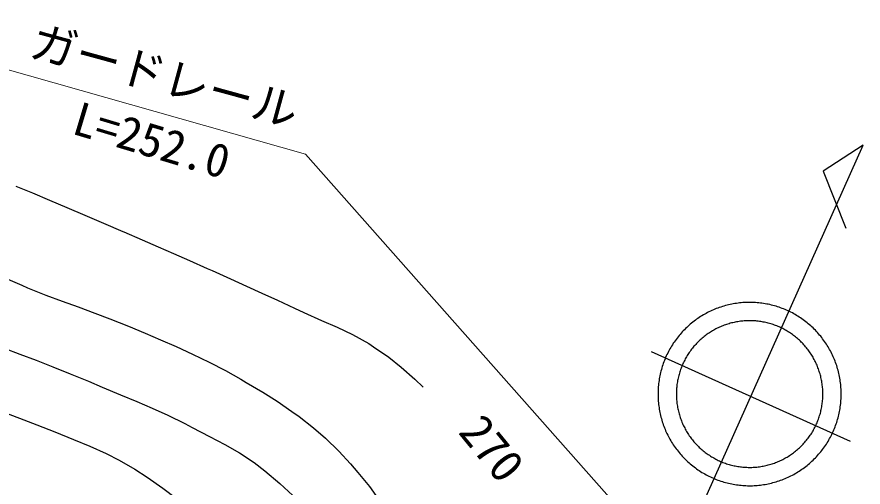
# Model space of a CAD drawing. Units: millimetres, scale not verified. Extents: x 40000 to 680000, y 20000 to 380000.
# Drawn here: x 248954 to 295150, y 319171 to 344817 of the extents above; entities that cross this region are included whole.
import ezdxf
from ezdxf.enums import TextEntityAlignment as Align

# ---------------------------------------------------------------- set-up
doc = ezdxf.new("R2010")
doc.units = ezdxf.units.MM
doc.header["$LTSCALE"] = 1000
doc.layers.add('M-BGD', color=7, linetype='Continuous', lineweight=25)
doc.layers.add('M-STR-HTXT', color=7, linetype='Continuous', lineweight=13)
doc.styles.add('ＭＳ ゴシック', font='')
doc.styles.get('ＭＳ ゴシック').set_extended_font_data('MS Gothic')

msp = doc.modelspace()

# ---------------------------------------------------------------- linework, layer by layer
at = {"layer": 'M-BGD'}
for p, q in [((284972, 315082), (295150, 337826)), ((295150, 337826), (292979, 336412)), ((292979, 336412), (294203, 333300)), ((283581, 326566), (294437, 321668))]:
    msp.add_line(p, q, dxfattribs=at)
for points in [[(248888, 335593), (249796, 335218), (250726, 334830), (251681, 334429), (252665, 334011), (253681, 333575), (254732, 333118), (254788, 333093), (255784, 332658), (256668, 332272), (257509, 331905), (258375, 331525), (259332, 331102), (259614, 330976), (260609, 330533), (261494, 330135), (262331, 329755), (263181, 329362), (264106, 328928), (264610, 328690), (265580, 328255), (266444, 327887), (267277, 327497), (268158, 326997), (268420, 326828), (269251, 326252), (269934, 325713), (270673, 325052), (271129, 324626)], [(248195, 330614), (249222, 330177), (249539, 330045), (250540, 329645), (251433, 329311), (252296, 329000), (253208, 328666), (254026, 328352), (255043, 327946), (255947, 327573), (256795, 327208), (257639, 326830), (258534, 326414), (259445, 325981), (260347, 325522), (261177, 325053), (261477, 324880), (262381, 324346), (263160, 323848), (263964, 323296), (264356, 323018), (265141, 322410), (265795, 321832), (266531, 321124), (267161, 320436), (267573, 319970), (268195, 319199), (268674, 318530)], [(248256, 326752), (249118, 326423), (249998, 326085), (250908, 325729), (251858, 325349), (252859, 324939), (253603, 324626), (254606, 324208), (255500, 323838), (256344, 323479), (257198, 323090), (258121, 322632), (258514, 322425), (259465, 321931), (260308, 321496), (261104, 321045), (261913, 320504), (262493, 320054), (263312, 319360), (264010, 318717)], [(248185, 323282), (249102, 322934), (250048, 322569), (251028, 322183), (252047, 321771), (252926, 321409), (253831, 321007), (254534, 320647), (255392, 320153), (256058, 319716), (256924, 319113), (257662, 318552), (258407, 317950), (258937, 317514), (259667, 316861), (260038, 316498), (260731, 315787), (261308, 315144), (261945, 314388), (262408, 313789), (263003, 312971), (263467, 312250), (263943, 311436), (264440, 310572)]]:
    msp.add_lwpolyline(points, dxfattribs=at)
for points in [[(293955, 324245), (293955, 324333), (293952, 324420), (293948, 324507), (293943, 324595), (293936, 324682), (293928, 324769), (293918, 324856), (293906, 324943), (293893, 325029), (293879, 325116), (293863, 325202), (293845, 325287), (293826, 325373), (293806, 325458), (293784, 325543), (293761, 325627), (293736, 325711), (293709, 325794), (293681, 325877), (293652, 325960), (293621, 326042), (293589, 326123), (293556, 326204), (293521, 326284), (293484, 326364), (293447, 326443), (293407, 326521), (293367, 326598), (293325, 326675), (293282, 326751), (293237, 326827), (293191, 326901), (293144, 326975), (293096, 327048), (293046, 327120), (292995, 327191), (292943, 327261), (292890, 327331), (292835, 327399), (292779, 327466), (292722, 327533), (292664, 327598), (292605, 327663), (292545, 327726), (292483, 327788), (292421, 327849), (292357, 327910), (292292, 327969), (292227, 328026), (292160, 328083), (292092, 328139), (292024, 328193), (291954, 328246), (291884, 328298), (291812, 328348), (291740, 328398), (291667, 328446), (291593, 328493), (291518, 328538), (291443, 328582), (291366, 328625), (291289, 328667), (291212, 328707), (291133, 328746), (291054, 328783), (290974, 328819), (290894, 328854), (290813, 328887), (290732, 328919), (290649, 328949), (290567, 328978), (290484, 329006), (290400, 329032), (290316, 329056), (290232, 329079), (290147, 329101), (290062, 329121), (289976, 329140), (289891, 329157), (289804, 329172), (289718, 329187), (289631, 329199), (289545, 329210), (289458, 329220), (289371, 329228), (289283, 329234), (289196, 329239), (289108, 329243), (289021, 329245), (288933, 329245), (288846, 329244), (288758, 329241), (288671, 329237), (288584, 329231), (288497, 329224), (288409, 329215), (288323, 329205), (288236, 329193), (288149, 329180), (288063, 329165), (287977, 329148), (287892, 329131), (287806, 329111), (287721, 329090), (287637, 329068), (287552, 329044), (287469, 329019), (287385, 328992), (287302, 328964), (287220, 328934), (287138, 328903), (287057, 328871), (286976, 328837), (286896, 328801), (286817, 328765), (286738, 328727), (286660, 328687), (286583, 328646), (286506, 328604), (286430, 328561), (286355, 328516), (286281, 328469), (286207, 328422), (286134, 328373), (286063, 328323), (285992, 328272), (285922, 328220), (285853, 328166), (285784, 328111), (285717, 328055), (285651, 327998), (285586, 327939), (285522, 327880), (285459, 327819), (285397, 327757), (285336, 327694), (285276, 327631), (285217, 327566), (285160, 327500), (285103, 327433), (285048, 327365), (284994, 327296), (284941, 327226), (284890, 327156), (284839, 327084), (284790, 327012), (284743, 326938), (284696, 326864), (284651, 326789), (284607, 326713), (284565, 326637), (284523, 326560), (284484, 326482), (284445, 326403), (284408, 326324), (284372, 326244), (284338, 326164), (284305, 326082), (284274, 326001), (284244, 325919), (284215, 325836), (284188, 325753), (284162, 325669), (284138, 325585), (284115, 325500), (284094, 325415), (284075, 325330), (284056, 325245), (284040, 325159), (284024, 325073), (284011, 324986), (283998, 324899), (283988, 324813), (283978, 324726), (283971, 324638), (283965, 324551), (283960, 324464), (283957, 324376), (283956, 324289), (283956, 324201), (283957, 324114), (283960, 324026), (283965, 323939), (283971, 323852), (283978, 323764), (283988, 323677), (283998, 323591), (284011, 323504), (284024, 323418), (284040, 323331), (284056, 323245), (284075, 323160), (284094, 323075), (284115, 322990), (284138, 322905), (284162, 322821), (284188, 322737), (284215, 322654), (284244, 322572), (284274, 322489), (284305, 322408), (284338, 322327), (284372, 322246), (284408, 322166), (284445, 322087), (284484, 322008), (284523, 321930), (284565, 321853), (284607, 321777), (284651, 321701), (284696, 321626), (284743, 321552), (284790, 321479), (284839, 321406), (284890, 321334), (284941, 321264), (284994, 321194), (285048, 321125), (285103, 321057), (285160, 320990), (285217, 320924), (285276, 320859), (285336, 320796), (285397, 320733), (285459, 320671), (285522, 320610), (285586, 320551), (285651, 320492), (285717, 320435), (285784, 320379), (285853, 320324), (285922, 320271), (285992, 320218), (286063, 320167), (286134, 320117), (286207, 320068), (286281, 320021), (286355, 319974), (286430, 319930), (286506, 319886), (286583, 319844), (286660, 319803), (286738, 319763), (286817, 319725), (286896, 319689), (286976, 319653), (287057, 319619), (287138, 319587), (287220, 319556), (287302, 319526), (287385, 319498), (287469, 319471), (287552, 319446), (287637, 319422), (287721, 319400), (287806, 319379), (287892, 319360), (287977, 319342), (288063, 319325), (288149, 319310), (288236, 319297), (288323, 319285), (288409, 319275), (288497, 319266), (288584, 319259), (288671, 319253), (288758, 319249), (288846, 319246), (288933, 319245), (289021, 319245), (289108, 319247), (289196, 319251), (289283, 319256), (289371, 319262), (289458, 319270), (289545, 319280), (289631, 319291), (289718, 319304), (289804, 319318), (289891, 319333), (289976, 319350), (290062, 319369), (290147, 319389), (290232, 319411), (290316, 319434), (290400, 319458), (290484, 319484), (290567, 319512), (290649, 319541), (290732, 319571), (290813, 319603), (290894, 319636), (290974, 319671), (291054, 319707), (291133, 319744), (291212, 319783), (291289, 319823), (291366, 319865), (291443, 319908), (291518, 319952), (291593, 319997), (291667, 320044), (291740, 320092), (291812, 320142), (291884, 320192), (291954, 320244), (292024, 320297), (292092, 320352), (292160, 320407), (292227, 320464), (292292, 320522), (292357, 320580), (292421, 320641), (292483, 320702), (292545, 320764), (292605, 320827), (292664, 320892), (292722, 320957), (292779, 321024), (292835, 321091), (292890, 321159), (292943, 321229), (292995, 321299), (293046, 321370), (293096, 321442), (293144, 321515), (293191, 321589), (293237, 321663), (293282, 321739), (293325, 321815), (293367, 321892), (293407, 321969), (293447, 322047), (293484, 322126), (293521, 322206), (293556, 322286), (293589, 322367), (293621, 322448), (293652, 322530), (293681, 322613), (293709, 322696), (293736, 322779), (293761, 322863), (293784, 322947), (293806, 323032), (293826, 323117), (293845, 323203), (293863, 323288), (293879, 323374), (293893, 323461), (293906, 323547), (293918, 323634), (293928, 323721), (293936, 323808), (293943, 323895), (293948, 323983), (293952, 324070), (293955, 324158)], [(292955, 324245), (292955, 324315), (292953, 324385), (292950, 324455), (292946, 324525), (292940, 324595), (292933, 324664), (292925, 324734), (292916, 324803), (292906, 324872), (292894, 324942), (292881, 325010), (292867, 325079), (292852, 325147), (292836, 325215), (292818, 325283), (292800, 325351), (292780, 325418), (292758, 325484), (292736, 325551), (292713, 325617), (292688, 325682), (292662, 325747), (292636, 325812), (292608, 325876), (292579, 325940), (292548, 326003), (292517, 326066), (292485, 326128), (292451, 326189), (292417, 326250), (292381, 326310), (292344, 326370), (292307, 326429), (292268, 326487), (292228, 326545), (292187, 326602), (292146, 326658), (292103, 326713), (292059, 326768), (292015, 326822), (291969, 326875), (291922, 326928), (291875, 326979), (291827, 327030), (291778, 327080), (291728, 327129), (291677, 327177), (291625, 327224), (291572, 327270), (291519, 327315), (291465, 327360), (291410, 327403), (291354, 327446), (291298, 327487), (291241, 327528), (291183, 327567), (291125, 327606), (291065, 327643), (291006, 327680), (290945, 327715), (290884, 327749), (290823, 327782), (290760, 327815), (290698, 327846), (290634, 327876), (290571, 327904), (290506, 327932), (290441, 327959), (290376, 327984), (290311, 328008), (290245, 328032), (290178, 328054), (290111, 328074), (290044, 328094), (289977, 328112), (289909, 328130), (289841, 328146), (289772, 328161), (289703, 328174), (289635, 328187), (289566, 328198), (289496, 328208), (289427, 328217), (289357, 328225), (289287, 328231), (289218, 328236), (289148, 328240), (289078, 328243), (289008, 328245), (288938, 328245), (288868, 328244), (288798, 328242), (288728, 328239), (288658, 328234), (288588, 328228), (288519, 328221), (288449, 328213), (288380, 328203), (288311, 328193), (288242, 328181), (288173, 328168), (288104, 328153), (288036, 328138), (287968, 328121), (287900, 328103), (287833, 328084), (287766, 328064), (287699, 328043), (287633, 328020), (287567, 327996), (287502, 327972), (287437, 327946), (287372, 327918), (287308, 327890), (287245, 327861), (287182, 327830), (287119, 327799), (287057, 327766), (286996, 327732), (286935, 327697), (286875, 327662), (286816, 327625), (286757, 327587), (286699, 327548), (286641, 327508), (286584, 327467), (286528, 327425), (286473, 327382), (286419, 327338), (286365, 327293), (286312, 327247), (286260, 327200), (286208, 327153), (286158, 327104), (286108, 327055), (286060, 327005), (286012, 326953), (285965, 326902), (285919, 326849), (285874, 326795), (285830, 326741), (285786, 326686), (285744, 326630), (285703, 326573), (285663, 326516), (285623, 326458), (285585, 326400), (285548, 326340), (285512, 326280), (285477, 326220), (285443, 326159), (285410, 326097), (285378, 326034), (285347, 325972), (285317, 325908), (285289, 325844), (285261, 325780), (285235, 325715), (285210, 325650), (285186, 325584), (285163, 325518), (285141, 325451), (285121, 325384), (285102, 325317), (285083, 325249), (285066, 325181), (285051, 325113), (285036, 325045), (285023, 324976), (285011, 324907), (285000, 324838), (284990, 324769), (284981, 324699), (284974, 324629), (284968, 324560), (284963, 324490), (284959, 324420), (284957, 324350), (284955, 324280), (284955, 324210), (284957, 324140), (284959, 324070), (284963, 324000), (284968, 323930), (284974, 323861), (284981, 323791), (284990, 323721), (285000, 323652), (285011, 323583), (285023, 323514), (285036, 323445), (285051, 323377), (285066, 323309), (285083, 323241), (285102, 323173), (285121, 323106), (285141, 323039), (285163, 322972), (285186, 322906), (285210, 322840), (285235, 322775), (285261, 322710), (285289, 322646), (285317, 322582), (285347, 322519), (285378, 322456), (285410, 322393), (285443, 322332), (285477, 322270), (285512, 322210), (285548, 322150), (285585, 322091), (285623, 322032), (285663, 321974), (285703, 321917), (285744, 321860), (285786, 321804), (285830, 321749), (285874, 321695), (285919, 321641), (285965, 321589), (286012, 321537), (286060, 321485), (286108, 321435), (286158, 321386), (286208, 321337), (286260, 321290), (286312, 321243), (286365, 321197), (286419, 321152), (286473, 321108), (286528, 321065), (286584, 321023), (286641, 320982), (286699, 320942), (286757, 320903), (286816, 320865), (286875, 320829), (286935, 320793), (286996, 320758), (287057, 320724), (287119, 320691), (287182, 320660), (287245, 320629), (287308, 320600), (287372, 320572), (287437, 320545), (287502, 320519), (287567, 320494), (287633, 320470), (287699, 320447), (287766, 320426), (287833, 320406), (287900, 320387), (287968, 320369), (288036, 320352), (288104, 320337), (288173, 320322), (288242, 320309), (288311, 320297), (288380, 320287), (288449, 320277), (288519, 320269), (288588, 320262), (288658, 320256), (288728, 320252), (288798, 320248), (288868, 320246), (288938, 320245), (289008, 320245), (289078, 320247), (289148, 320250), (289218, 320254), (289287, 320259), (289357, 320265), (289427, 320273), (289496, 320282), (289566, 320292), (289635, 320303), (289703, 320316), (289772, 320329), (289841, 320344), (289909, 320360), (289977, 320378), (290044, 320396), (290111, 320416), (290178, 320437), (290245, 320458), (290311, 320482), (290376, 320506), (290441, 320531), (290506, 320558), (290571, 320586), (290634, 320614), (290698, 320644), (290760, 320675), (290823, 320708), (290884, 320741), (290945, 320775), (291006, 320810), (291065, 320847), (291125, 320884), (291183, 320923), (291241, 320962), (291298, 321003), (291354, 321044), (291410, 321087), (291465, 321130), (291519, 321175), (291572, 321220), (291625, 321266), (291677, 321313), (291728, 321361), (291778, 321410), (291827, 321460), (291875, 321511), (291922, 321562), (291969, 321615), (292015, 321668), (292059, 321722), (292103, 321777), (292146, 321832), (292187, 321888), (292228, 321945), (292268, 322003), (292307, 322061), (292344, 322120), (292381, 322180), (292417, 322240), (292451, 322301), (292485, 322362), (292517, 322424), (292548, 322487), (292579, 322550), (292608, 322614), (292636, 322678), (292662, 322743), (292688, 322808), (292713, 322873), (292736, 322939), (292758, 323006), (292780, 323072), (292800, 323139), (292818, 323207), (292836, 323275), (292852, 323343), (292867, 323411), (292881, 323480), (292894, 323549), (292906, 323618), (292916, 323687), (292925, 323756), (292933, 323826), (292940, 323895), (292946, 323965), (292950, 324035), (292953, 324105), (292955, 324175)]]:
    msp.add_lwpolyline(points, close=True, dxfattribs=at)
at = {"layer": 'M-STR-HTXT'}
msp.add_lwpolyline([(90613, 299470), (152026, 339977), (172891, 344817), (238725, 344697), (264708, 337337), (284672, 314809), (286523, 276134), (275751, 230738)], dxfattribs=at)

# ---------------------------------------------------------------- texts
at = {"layer": 'M-BGD', "style": 'ＭＳ ゴシック'}
msp.add_text('270', height=1833, rotation=309.22, dxfattribs=at).set_placement((273759, 320356), align=Align.BOTTOM_CENTER)
at = {"layer": 'M-STR-HTXT', "style": 'ＭＳ ゴシック'}
for s, rotation, p in [('ガードレール', 344.682, (256639, 340179)), ('L=252.0', 343.335, (255902, 336689))]:
    msp.add_text(s, height=1833, rotation=rotation, dxfattribs=at).set_placement(p, align=Align.BOTTOM_CENTER)

doc.saveas('drawing.dxf')
